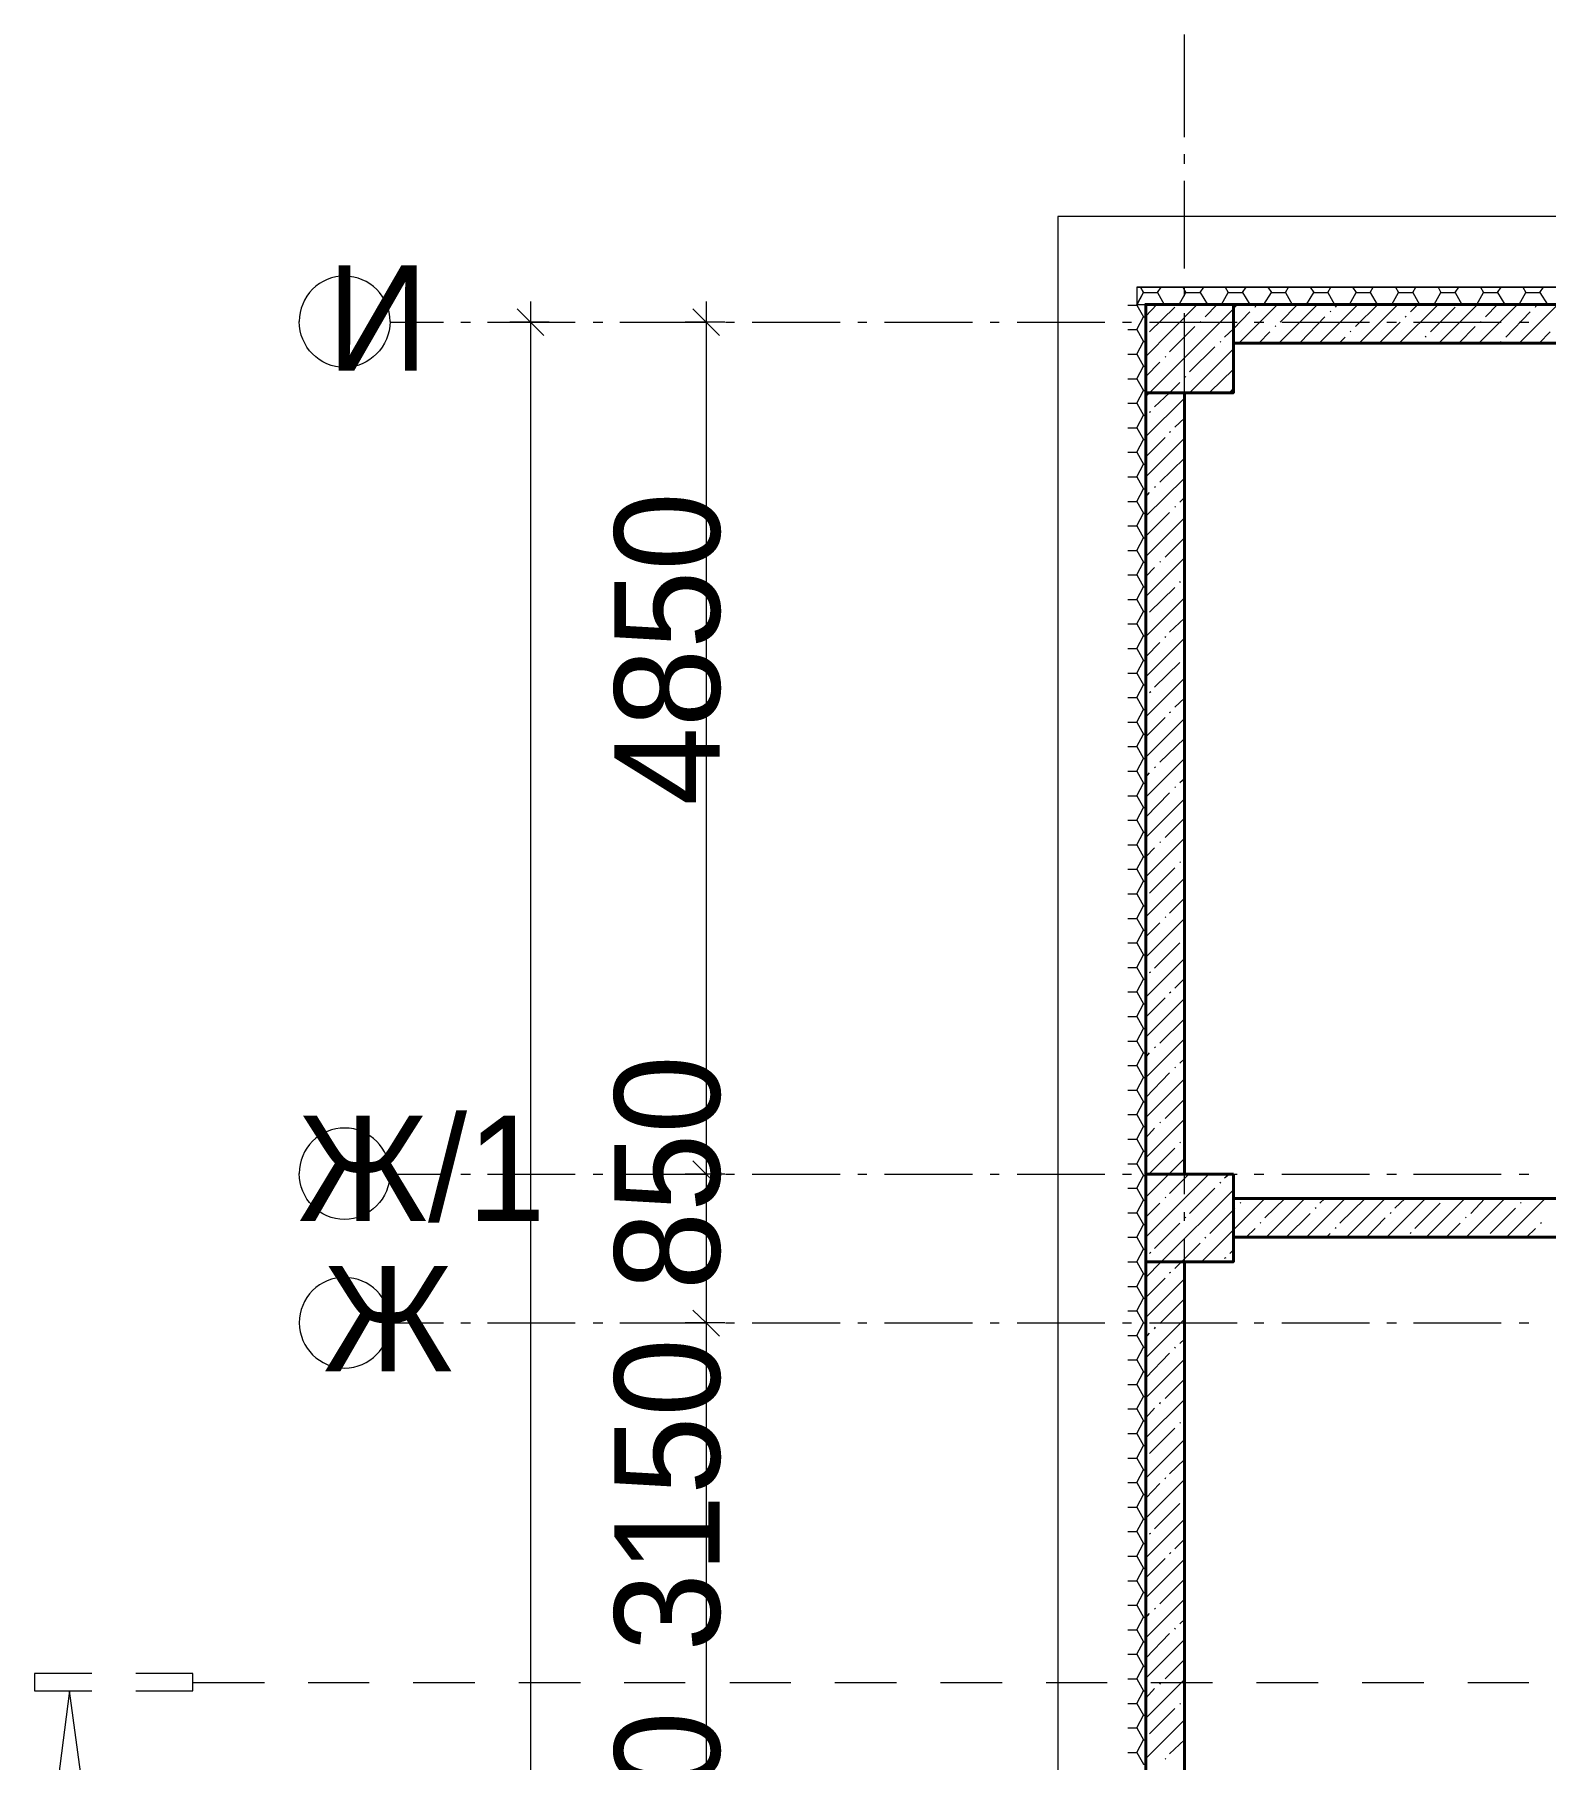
# Model space of a CAD drawing. Header units: millimetres. Extents: x -249154 to 415037, y -45458 to 354837.
# Drawn here: x -236567 to -227961, y 20339 to 30170 of the extents above; entities that cross this region are included whole.
import ezdxf

# ---------------------------------------------------------------- set-up
doc = ezdxf.new("R2010")
doc.units = ezdxf.units.MM

msp = doc.modelspace()

# ---------------------------------------------------------------- linework, layer by layer
at = {"lineweight": 9}
for points in [[(-230018.0956526015, 29585.1696713267), (-230018.0956526015, 30169.78505596043)], [(-230018.0956526015, 29432.66131011346), (-230018.0956526015, 29487.73377391613)], [(-230018.0956526015, 28835.33689542121), (-230018.0956526015, 29335.22541270289)], [(-191611.4066891959, 25247.15406373319), (-191611.4066891959, 25649.6066836043), (-195996.0220738296, 25649.6066836043), (-195996.0220738296, 29131.88093108524), (-230738.2740249576, 29131.88093108524), (-230738.2740249576, 909.3614214741538), (-191611.4066891959, 909.3614214741538), (-191611.4066891959, 1307.577697981076)], [(-230289.2216280803, 28627.75607043935), (-230251.0945377685, 28699.77390769881), (-230268.0399112253, 28729.42831124819), (-230251.0945377685, 28699.77390769881), (-230170.6040138147, 28699.77390769881), (-230132.4769235029, 28631.99241380356)], [(-230289.2216280803, 28729.42831124819), (-216355.8882946562, 28729.42831124819), (-230289.2216280803, 28729.42831124819), (-230289.2216280803, 28631.99241380356), (-216355.8882946562, 28631.99241380356), (-196495.9105911113, 28631.99241380356), (-196495.9105911113, 25149.71816632262), (-187938.4969901899, 25149.71816632262), (-187938.4969901899, 25247.15406373319), (-187938.4969901899, 28631.99241380356), (-145100.5928651444, 28631.99241380356), (-145100.5928651444, 25209.02697345543)], [(-230170.6040138147, 28699.77390769881), (-230149.4222969597, 28729.42831124819)], [(-230026.5683392958, 28729.42831124819), (-230009.6229658731, 28699.77390769881), (-229929.1324418852, 28699.77390769881), (-229886.7690082092, 28631.99241380356)], [(-230018.0956526015, 28678.59219084377), (-230018.0956526015, 28733.66465464645)], [(-229929.1324418852, 28699.77390769881), (-229907.9507250642, 28729.42831124819)], [(-229785.0967674344, 28729.42831124819), (-229768.1513939436, 28699.77390769881), (-229687.6608699558, 28699.77390769881), (-229645.2974362797, 28631.99241380356)], [(-229687.6608699558, 28699.77390769881), (-229666.4791531348, 28729.42831124819)], [(-229543.625195505, 28729.42831124819), (-229522.443478684, 28699.77390769881), (-229441.9529546961, 28699.77390769881), (-229403.8258644184, 28631.99241380356)], [(-229441.9529546961, 28699.77390769881), (-229425.0075812394, 28729.42831124819)], [(-229302.1536235755, 28729.42831124819), (-229280.9719067545, 28699.77390769881), (-229200.4813828007, 28699.77390769881), (-229162.3542924889, 28631.99241380356)], [(-229200.4813828007, 28699.77390769881), (-229183.5360093439, 28729.42831124819)], [(-229060.6820517141, 28729.42831124819), (-229039.5003348591, 28699.77390769881), (-228959.0098108712, 28699.77390769881), (-228920.8827205594, 28631.99241380356)], [(-228959.0098108712, 28699.77390769881), (-228942.0644374145, 28729.42831124819)], [(-228814.9741364204, 28729.42831124819), (-228798.0287629637, 28699.77390769881), (-228717.5382389758, 28699.77390769881), (-228679.411148698, 28631.99241380356)], [(-228717.5382389758, 28699.77390769881), (-228700.592865519, 28729.42831124819)], [(-228573.502564525, 28729.42831124819), (-228556.5571910342, 28699.77390769881), (-228476.0666670804, 28699.77390769881), (-228437.9395767686, 28631.99241380356)], [(-228476.0666670804, 28699.77390769881), (-228454.8849502594, 28729.42831124819)], [(-228332.0309925956, 28729.42831124819), (-228315.0856191388, 28699.77390769881), (-228234.5950951509, 28699.77390769881), (-228192.231661509, 28631.99241380356)], [(-228234.5950951509, 28699.77390769881), (-228213.4133783299, 28729.42831124819)], [(-228090.5594207001, 28729.42831124819), (-228073.6140472433, 28699.77390769881), (-227993.1235232555, 28699.77390769881), (-227950.7600895795, 28631.99241380356)], [(-227993.1235232555, 28699.77390769881), (-227971.9418064005, 28729.42831124819)], [(-233741.8414720119, 28648.9377872944), (-233741.8414720119, 1392.304565333121)], [(-232742.0644374145, 28648.9377872944), (-232742.0644374145, 23675.47067466276), (-232742.0644374145, 22828.20200131263), (-232742.0644374145, 19672.1261930451), (-232742.0644374145, 18524.0771406327), (-232742.0644374145, 16520.28672814177), (-232742.0644374145, 14918.9489354879), (-232742.0644374145, 13520.95562445169), (-232742.0644374145, 12618.6144872989), (-232742.0644374145, 12017.05372924244), (-232742.0644374145, 9318.503004580576), (-232742.0644374145, 5111.814041345264), (-232742.0644374145, 1392.304565333121)], [(-230340.0577484507, 28627.75607043935), (-230289.2216280803, 28627.75607043935), (-230251.0945377685, 28559.97457657817), (-230238.3855076759, 28559.97457657817)], [(-230289.2216280803, 28631.99241380356), (-230251.0945377685, 28699.77390769881), (-230238.3855076759, 28699.77390769881)], [(-230238.3855076759, 28106.68583633669), (-230217.2037908209, 28127.86755319174), (-229738.4969903942, 28606.57435361837), (-229717.3152735732, 28631.99241380356)], [(-230238.3855076759, 28564.21091994236), (-230174.8403571789, 28631.99241380356)], [(-230238.3855076759, 28335.44837813952), (-229946.0778153761, 28631.99241380356)], [(-230217.2037908209, 28475.24770922613), (-230073.168116336, 28615.04704034678)], [(-230047.7500561508, 28631.99241380356), (-230009.6229658731, 28699.77390769881)], [(-229899.4780383359, 28559.97457657817), (-229831.6965444747, 28631.99241380356)], [(-229806.2784842554, 28631.99241380356), (-229768.1513939436, 28699.77390769881)], [(-229708.8425868108, 28411.70255872911), (-229488.5527317704, 28631.99241380356)], [(-229645.2974362797, 28627.75607043935), (-229564.80691236, 28627.75607043935)], [(-229615.6430327304, 28615.04704034678), (-229611.4066893662, 28623.51972710922)], [(-229564.80691236, 28631.99241380356), (-229522.443478684, 28699.77390769881)], [(-229480.080045008, 28411.70255872911), (-229259.7901899335, 28631.99241380356)], [(-229471.6073582796, 28530.32017302878), (-229374.171460869, 28631.99241380356)], [(-229403.8258644184, 28627.75607043935), (-229323.3353404305, 28627.75607043935)], [(-229323.3353404305, 28631.99241380356), (-229280.9719067545, 28699.77390769881)], [(-229251.3175032051, 28411.70255872911), (-229031.0276481307, 28631.99241380356)], [(-229162.3542924889, 28627.75607043935), (-229081.8637685351, 28627.75607043935)], [(-229158.1179491247, 28615.04704034678), (-229145.4089190321, 28631.99241380356)], [(-229077.6274251369, 28631.99241380356), (-229039.5003348591, 28699.77390769881)], [(-229043.7366782233, 28504.90211280955), (-228916.6463772293, 28631.99241380356)], [(-229022.5549614023, 28411.70255872911), (-228802.2651063279, 28631.99241380356)], [(-228920.8827205594, 28627.75607043935), (-228840.3921966397, 28627.75607043935)], [(-228836.1558532755, 28631.99241380356), (-228798.0287629637, 28699.77390769881)], [(-228793.7924195995, 28411.70255872911), (-228573.502564525, 28631.99241380356)], [(-228730.2472690684, 28589.62898012754), (-228687.8838354264, 28631.99241380356)], [(-228675.1748053339, 28627.75607043935), (-228594.684281346, 28627.75607043935)], [(-228615.865998167, 28475.24770922613), (-228476.0666670804, 28615.04704034678)], [(-228594.684281346, 28631.99241380356), (-228556.5571910342, 28699.77390769881)], [(-228569.2662211608, 28411.70255872911), (-228348.9763660523, 28631.99241380356)], [(-228433.7032334044, 28627.75607043935), (-228353.2127094165, 28627.75607043935)], [(-228353.2127094165, 28631.99241380356), (-228315.0856191388, 28699.77390769881)], [(-228340.503679358, 28411.70255872911), (-228120.2138242495, 28631.99241380356)], [(-228302.3765890462, 28559.97457657817), (-228234.5950951509, 28631.99241380356)], [(-228192.231661509, 28627.75607043935), (-228111.7411375552, 28627.75607043935)], [(-228111.7411375552, 28631.99241380356), (-228073.6140472433, 28699.77390769881)], [(-228111.7411375552, 28411.70255872911), (-227891.4512824467, 28631.99241380356)], [(-228018.5415834407, 28615.04704034678), (-228014.3052400765, 28623.51972710922)], [(-234542.5103683218, 28530.32017302878), (-234237.4936459294, 28530.32017302878)], [(-234140.0577484847, 28530.32017302878), (-234084.9852847161, 28530.32017302878)], [(-233987.5493873055, 28530.32017302878), (-233487.6608700239, 28530.32017302878)], [(-233635.9328878389, 28530.32017302878), (-233741.8414720119, 28530.32017302878), (-233860.4590862775, 28530.32017302878)], [(-233385.988629181, 28530.32017302878), (-233330.9161654464, 28530.32017302878)], [(-233233.4802679677, 28530.32017302878), (-232733.5917506861, 28530.32017302878)], [(-232636.1558532755, 28530.32017302878), (-232742.0644374145, 28530.32017302878), (-232860.6820517141, 28530.32017302878)], [(-232631.9195099113, 28530.32017302878), (-232581.0833894728, 28530.32017302878)], [(-232479.411148698, 28530.32017302878), (-231979.5226314164, 28530.32017302878)], [(-231877.8503906075, 28530.32017302878), (-231827.0142702031, 28530.32017302878)], [(-231725.3420294284, 28530.32017302878), (-231225.4535121126, 28530.32017302878)], [(-231123.7812713379, 28530.32017302878), (-231072.9451509334, 28530.32017302878)], [(-230971.2729101246, 28530.32017302878), (-230471.3843928429, 28530.32017302878)], [(-230369.7121520001, 28530.32017302878), (-230318.8760316297, 28530.32017302878)], [(-230289.2216280803, 28487.95673935277), (-230251.0945377685, 28559.97457657817)], [(-230217.2037908209, 28530.32017302878), (-229717.3152735732, 28530.32017302878)], [(-230018.0956526015, 28081.26777615152), (-230018.0956526015, 28581.1562934332)], [(-229929.1324418852, 28530.32017302878), (-229924.896098521, 28534.55651639299)], [(-229789.3331107986, 28445.59330567675), (-229738.4969903942, 28492.19308271697), (-229645.2974362797, 28589.62898012754)], [(-229619.8793760946, 28530.32017302878), (-229564.80691236, 28530.32017302878)], [(-229501.2617618289, 28504.90211280955), (-229497.0254184647, 28509.1384562078)], [(-229463.1346715171, 28530.32017302878), (-228963.2461542354, 28530.32017302878)], [(-229357.2260873782, 28415.93890209332), (-229217.4267562916, 28559.97457657817)], [(-229187.7723526741, 28589.62898012754), (-229183.5360093439, 28593.86532349173)], [(-228908.1736905009, 28411.70255872911), (-228789.5560762353, 28530.32017302878)], [(-228865.8102568249, 28530.32017302878), (-228810.7377930563, 28530.32017302878)], [(-228759.9016726518, 28559.97457657817), (-228755.6653292876, 28564.21091994236)], [(-228713.3018956116, 28530.32017302878), (-228213.4133783299, 28530.32017302878)], [(-228332.0309925956, 28530.32017302878), (-228327.7946492314, 28534.55651639299)], [(-228187.9953181448, 28445.59330567675), (-228048.1959870241, 28589.62898012754)], [(-228111.7411375552, 28530.32017302878), (-228056.6686737525, 28530.32017302878)], [(-230340.0577484507, 28487.95673935277), (-230289.2216280803, 28487.95673935277), (-230251.0945377685, 28420.17524549157), (-230238.3855076759, 28420.17524549157)], [(-230289.2216280803, 28348.15740823212), (-230251.0945377685, 28420.17524549157)], [(-230238.3855076759, 28449.82964904094), (-230238.3855076759, 28449.82964904094)], [(-230102.8225199195, 28360.86643832471), (-229958.7868454346, 28504.90211280955)], [(-229814.7511709838, 28415.93890209332), (-229810.5148276196, 28420.17524549157)], [(-229594.4613159094, 28411.70255872911), (-229530.9161653783, 28475.24770922613)], [(-229136.9362323037, 28411.70255872911), (-229103.0454853901, 28445.59330567675)], [(-229073.3910817727, 28475.24770922613), (-229069.1547384425, 28479.48405259031)], [(-228683.6474920622, 28411.70255872911), (-228675.1748053339, 28415.93890209332)], [(-228645.5204017504, 28445.59330567675), (-228641.2840583862, 28449.82964904094)], [(-228454.8849502594, 28411.70255872911), (-228361.685396179, 28504.90211280955)], [(-228217.6497216941, 28415.93890209332), (-228213.4133783299, 28420.17524549157)], [(-227997.3598666537, 28411.70255872911), (-227933.8147161227, 28475.24770922613)], [(-230340.0577484507, 28348.15740823212), (-230289.2216280803, 28348.15740823212), (-230251.0945377685, 28280.37591440498), (-230238.3855076759, 28280.37591440498)], [(-230128.2405801387, 28331.21203477534), (-230124.0042367745, 28335.44837813952)], [(-229988.441249018, 28246.48516742329), (-229844.4055745332, 28390.52084190813)], [(-229988.441249018, 28127.86755319174), (-229738.4969903942, 28377.81181181555)], [(-230289.2216280803, 28208.35807711146), (-230251.0945377685, 28280.37591440498)], [(-230238.3855076759, 28221.06710723811), (-230157.894983688, 28301.5576311919)], [(-230013.8593092373, 28216.83076387392), (-230009.6229658731, 28221.06710723811)], [(-229874.0599781166, 28132.10389652188), (-229738.4969903942, 28263.43054091414)], [(-230340.0577484507, 28208.35807711146), (-230289.2216280803, 28208.35807711146), (-230251.0945377685, 28140.57658325027), (-230238.3855076759, 28140.57658325027)], [(-230289.2216280803, 28068.55874602488), (-230251.0945377685, 28140.57658325027)], [(-230187.5493872374, 28047.3770292039), (-230102.8225199195, 28127.86755319174), (-230043.5137127866, 28187.17636029048)], [(-229759.6787071812, 28127.86755319174), (-229738.4969903942, 28153.28561337691)], [(-230340.0577484507, 28068.55874602488), (-230289.2216280803, 28068.55874602488), (-230251.0945377685, 28000.77725216368), (-230238.3855076759, 28000.77725216368)], [(-230238.3855076759, 27877.92329453387), (-230018.0956526015, 28098.21314957425)], [(-230217.2037908209, 28017.72262562046), (-230208.7311040925, 28021.95896898466)], [(-230340.0577484507, 27928.75941493828), (-230289.2216280803, 27928.75941493828), (-230251.0945377685, 27860.97792107708), (-230238.3855076759, 27860.97792107708)], [(-230289.2216280803, 27928.75941493828), (-230251.0945377685, 28000.77725216368)], [(-230073.168116336, 27932.99575830248), (-230018.0956526015, 27983.83187867283)], [(-230018.0956526015, 27928.75941493828), (-230018.0956526015, 27979.59553530863)], [(-230289.2216280803, 27788.96008381763), (-230251.0945377685, 27860.97792107708)], [(-230238.3855076759, 27763.54202363246), (-230128.2405801387, 27873.68695113561)], [(-230238.3855076759, 27649.16075273104), (-230018.0956526015, 27869.45060777142)], [(-230102.8225199195, 27903.34135471904), (-230094.3498331911, 27907.57769808325)], [(-230018.0956526015, 27327.19865684777), (-230018.0956526015, 27827.0871740954)], [(-230340.0577484507, 27788.96008381763), (-230289.2216280803, 27788.96008381763), (-230251.0945377685, 27721.17858995643), (-230238.3855076759, 27721.17858995643)], [(-230157.894983688, 27619.5063491476), (-230018.0956526015, 27755.06933687)], [(-230340.0577484507, 27649.16075273104), (-230289.2216280803, 27649.16075273104), (-230251.0945377685, 27581.37925886984), (-230238.3855076759, 27581.37925886984)], [(-230289.2216280803, 27649.16075273104), (-230251.0945377685, 27721.17858995643)], [(-230238.3855076759, 27424.6345542924), (-230018.0956526015, 27640.68806596858)], [(-230289.2216280803, 27509.36142161039), (-230251.0945377685, 27581.37925886984)], [(-230238.3855076759, 27534.77948179556), (-230217.2037908209, 27560.19754201479)], [(-230187.5493872374, 27589.85194559823), (-230183.3130438732, 27594.08828896243)], [(-230043.5137127866, 27505.12507824619), (-230018.0956526015, 27530.54313843137)], [(-230340.0577484507, 27509.36142161039), (-230289.2216280803, 27509.36142161039), (-230251.0945377685, 27441.57992774919), (-230238.3855076759, 27441.57992774919)], [(-230289.2216280803, 27369.56209048974), (-230251.0945377685, 27441.57992774919)], [(-230238.3855076759, 27310.25328339099), (-230102.8225199195, 27445.81627111338)], [(-230073.168116336, 27475.47067469681), (-230068.9317729718, 27479.70701806102)], [(-230340.0577484507, 27369.56209048974), (-230289.2216280803, 27369.56209048974), (-230251.0945377685, 27301.78059662854), (-230238.3855076759, 27301.78059662854)], [(-230238.3855076759, 27195.87201245551), (-230018.0956526015, 27416.16186752995)], [(-230289.2216280803, 27229.76275940314), (-230251.0945377685, 27301.78059662854)], [(-230128.2405801387, 27191.63566909132), (-230018.0956526015, 27301.78059662854)], [(-230340.0577484507, 27229.76275940314), (-230289.2216280803, 27229.76275940314), (-230251.0945377685, 27161.98126554194), (-230238.3855076759, 27161.98126554194)], [(-230289.2216280803, 27089.96342831655), (-230251.0945377685, 27161.98126554194)], [(-230238.3855076759, 26967.10947065268), (-230018.0956526015, 27187.39932572712)], [(-230238.3855076759, 27081.49074155409), (-230187.5493872374, 27132.32686199257)], [(-230157.894983688, 27161.98126554194), (-230153.6586403239, 27166.21760890614)], [(-230018.0956526015, 27174.6902956686), (-230018.0956526015, 27225.52641603895)], [(-230340.0577484507, 27089.96342831655), (-230289.2216280803, 27089.96342831655), (-230251.0945377685, 27022.18193445535), (-230238.3855076759, 27022.18193445535)], [(-230043.5137127866, 27047.59999464054), (-230039.2773694225, 27051.83633800472)], [(-230018.0956526015, 26573.12953754402), (-230018.0956526015, 27073.0180548257)], [(-230340.0577484507, 26950.1640971959), (-230289.2216280803, 26950.1640971959), (-230251.0945377685, 26882.3826033347), (-230238.3855076759, 26882.3826033347)], [(-230289.2216280803, 26950.1640971959), (-230251.0945377685, 27022.18193445535)], [(-230238.3855076759, 26738.34692884985), (-230018.0956526015, 26958.63678392429)], [(-230217.2037908209, 26878.14625993645), (-230073.168116336, 27017.94559109115)], [(-230289.2216280803, 26810.36476607525), (-230251.0945377685, 26882.3826033347)], [(-230238.3855076759, 26852.72819975126), (-230238.3855076759, 26852.72819975126)], [(-230102.8225199195, 26763.76498903503), (-230018.0956526015, 26844.25551302287)], [(-230340.0577484507, 26810.36476607525), (-230289.2216280803, 26810.36476607525), (-230251.0945377685, 26742.58327221405), (-230238.3855076759, 26742.58327221405)], [(-230289.2216280803, 26670.56543498866), (-230251.0945377685, 26742.58327221405)], [(-230340.0577484507, 26670.56543498866), (-230289.2216280803, 26670.56543498866), (-230251.0945377685, 26602.78394112746), (-230238.3855076759, 26602.78394112746)], [(-230238.3855076759, 26509.58438704703), (-230018.0956526015, 26729.87424212146)], [(-230238.3855076759, 26623.96565794844), (-230157.894983688, 26704.45618193629)], [(-230128.2405801387, 26734.11058548566), (-230124.0042367745, 26738.34692884985)], [(-230289.2216280803, 26530.76610386801), (-230251.0945377685, 26602.78394112746)], [(-230187.5493872374, 26450.27557994827), (-230043.5137127866, 26590.07491103487)], [(-230340.0577484507, 26530.76610386801), (-230289.2216280803, 26530.76610386801), (-230251.0945377685, 26462.98461000681), (-230238.3855076759, 26462.98461000681)], [(-230289.2216280803, 26390.96677278141), (-230251.0945377685, 26462.98461000681)], [(-230238.3855076759, 26280.82184524419), (-230018.0956526015, 26501.11170031862)], [(-230018.0956526015, 26420.62117633078), (-230018.0956526015, 26471.4572967352)], [(-230340.0577484507, 26390.96677278141), (-230289.2216280803, 26390.96677278141), (-230251.0945377685, 26323.18527892021), (-230238.3855076759, 26323.18527892021)], [(-230217.2037908209, 26420.62117633078), (-230208.7311040925, 26424.85751969498)], [(-230073.168116336, 26335.8943090128), (-230018.0956526015, 26386.73042941722)], [(-230340.0577484507, 26251.16744169482), (-230289.2216280803, 26251.16744169482), (-230251.0945377685, 26183.38594783362), (-230238.3855076759, 26183.38594783362)], [(-230289.2216280803, 26251.16744169482), (-230251.0945377685, 26323.18527892021)], [(-230238.3855076759, 26166.44057434278), (-230128.2405801387, 26276.58550187999)], [(-230238.3855076759, 26052.05930344136), (-230018.0956526015, 26272.3491585158)], [(-230102.8225199195, 26306.23990542936), (-230094.3498331911, 26310.47624879357)], [(-230018.0956526015, 25819.06041827434), (-230018.0956526015, 26318.94893555602)], [(-230289.2216280803, 26111.3681105401), (-230251.0945377685, 26183.38594783362)], [(-230157.894983688, 26022.40489989199), (-230018.0956526015, 26157.96788761439)], [(-230340.0577484507, 26111.3681105401), (-230289.2216280803, 26111.3681105401), (-230251.0945377685, 26043.58661667891), (-230238.3855076759, 26043.58661667891)], [(-230340.0577484507, 25971.56877945352), (-230289.2216280803, 25971.56877945352), (-230251.0945377685, 25903.78728559232), (-230238.3855076759, 25903.78728559232)], [(-230289.2216280803, 25971.56877945352), (-230251.0945377685, 26043.58661667891)], [(-230238.3855076759, 25823.29676163853), (-230018.0956526015, 26043.58661667891)], [(-230238.3855076759, 25937.67803253994), (-230217.2037908209, 25963.09609272513)], [(-230187.5493872374, 25992.75049630855), (-230183.3130438732, 25996.98683963869)], [(-230289.2216280803, 25831.76944836692), (-230251.0945377685, 25903.78728559232)], [(-230073.168116336, 25878.36922540714), (-230068.9317729718, 25882.60556873727)], [(-230043.5137127866, 25908.02362899057), (-230018.0956526015, 25929.20534577749)], [(-230340.0577484507, 25831.76944836692), (-230289.2216280803, 25831.76944836692), (-230251.0945377685, 25763.98795450572), (-230238.3855076759, 25763.98795450572)], [(-230289.2216280803, 25691.97011724627), (-230251.0945377685, 25763.98795450572)], [(-230238.3855076759, 25708.91549073711), (-230102.8225199195, 25848.71482182371)], [(-230238.3855076759, 25594.5342198357), (-230018.0956526015, 25814.82407487607)], [(-230340.0577484507, 25691.97011724627), (-230289.2216280803, 25691.97011724627), (-230251.0945377685, 25624.18862338507), (-230238.3855076759, 25624.18862338507)], [(-230128.2405801387, 25594.5342198357), (-230018.0956526015, 25704.67914733886)], [(-230018.0956526015, 25666.5520570611), (-230018.0956526015, 25721.6245208297)], [(-230289.2216280803, 25552.17078615968), (-230251.0945377685, 25624.18862338507)], [(-230238.3855076759, 25370.00802139707), (-230018.0956526015, 25590.29787643744)], [(-230157.894983688, 25564.87981625227), (-230153.6586403239, 25569.11615965053)], [(-230018.0956526015, 25064.99129897059), (-230018.0956526015, 25564.87981625227)], [(-230340.0577484507, 25552.17078615968), (-230289.2216280803, 25552.17078615968), (-230251.0945377685, 25484.38929229848), (-230238.3855076759, 25484.38929229848)], [(-230289.2216280803, 25412.37145507308), (-230251.0945377685, 25484.38929229848)], [(-230238.3855076759, 25484.38929229848), (-230187.5493872374, 25535.2254127029)], [(-230340.0577484507, 25412.37145507308), (-230289.2216280803, 25412.37145507308), (-230251.0945377685, 25344.58996121188), (-230238.3855076759, 25344.58996121188)], [(-230217.2037908209, 25276.80846731663), (-230073.168116336, 25420.84414180148)], [(-230043.5137127866, 25450.49854535086), (-230039.2773694225, 25454.73488871504)], [(-230340.0577484507, 25272.57212391838), (-230289.2216280803, 25272.57212391838), (-230251.0945377685, 25204.79063005718), (-230238.3855076759, 25204.79063005718)], [(-230289.2216280803, 25272.57212391838), (-230251.0945377685, 25344.58996121188)], [(-230238.3855076759, 25141.24547959423), (-230018.0956526015, 25361.53533463461)], [(-230289.2216280803, 25132.77279283179), (-230251.0945377685, 25204.79063005718)], [(-230238.3855076759, 25255.62675049565), (-230238.3855076759, 25255.62675049565)], [(-230102.8225199195, 25162.42719638116), (-230018.0956526015, 25247.15406373319)], [(-230340.0577484507, 25132.77279283179), (-230289.2216280803, 25132.77279283179), (-230251.0945377685, 25064.99129897059), (-230238.3855076759, 25064.99129897059)], [(-230238.3855076759, 24912.48293775735), (-230018.0956526015, 25132.77279283179)], [(-230238.3855076759, 25026.86420869282), (-230157.894983688, 25107.35473264661)], [(-230128.2405801387, 25137.00913619598), (-230124.0042367745, 25141.24547959423)], [(-230340.0577484507, 24992.97346174519), (-230289.2216280803, 24992.97346174519), (-230251.0945377685, 24925.19196788399), (-230238.3855076759, 24925.19196788399)], [(-230289.2216280803, 24992.97346174519), (-230251.0945377685, 25064.99129897059)], [(-230187.5493872374, 24848.9377872944), (-230043.5137127866, 24992.97346174519)], [(-230289.2216280803, 24853.17413062454), (-230251.0945377685, 24925.19196788399)], [(-230238.3855076759, 24683.72039595451), (-230018.0956526015, 24904.01025102896)], [(-230018.0956526015, 24912.48293775735), (-230018.0956526015, 24967.55540152595)], [(-230340.0577484507, 24853.17413062454), (-230289.2216280803, 24853.17413062454), (-230251.0945377685, 24785.39263676334), (-230238.3855076759, 24785.39263676334)], [(-230289.2216280803, 24713.37479953795), (-230251.0945377685, 24785.39263676334)], [(-230217.2037908209, 24823.5197270411), (-230208.7311040925, 24827.75607043937)], [(-230073.168116336, 24734.55651639299), (-230018.0956526015, 24789.62898012754)], [(-230018.0956526015, 24310.92217970089), (-230018.0956526015, 24815.04704031271)], [(-230340.0577484507, 24713.37479953795), (-230289.2216280803, 24713.37479953795), (-230251.0945377685, 24645.59330567675), (-230238.3855076759, 24645.59330567675)], [(-230238.3855076759, 24569.3391250531), (-230128.2405801387, 24679.48405259031)], [(-230238.3855076759, 24454.95785415168), (-230018.0956526015, 24675.24770922613)], [(-230102.8225199195, 24709.1384561397), (-230094.3498331911, 24713.37479953795)], [(-230289.2216280803, 24573.5754684173), (-230251.0945377685, 24645.59330567675)], [(-230340.0577484507, 24573.5754684173), (-230289.2216280803, 24573.5754684173), (-230251.0945377685, 24505.7939745561), (-230238.3855076759, 24505.7939745561)], [(-230289.2216280803, 24433.77613729665), (-230251.0945377685, 24505.7939745561)], [(-230157.894983688, 24421.06710723811), (-230018.0956526015, 24560.86643832471)], [(-230340.0577484507, 24433.77613729665), (-230289.2216280803, 24433.77613729665), (-230251.0945377685, 24365.99464343545), (-230238.3855076759, 24365.99464343545)], [(-230238.3855076759, 24226.19531234885), (-230018.0956526015, 24446.48516742329)], [(-230187.5493872374, 24395.64904701887), (-230183.3130438732, 24399.88539038307)], [(-230340.0577484507, 24293.97680621005), (-230289.2216280803, 24293.97680621005), (-230251.0945377685, 24226.19531234885), (-230238.3855076759, 24226.19531234885)], [(-230289.2216280803, 24293.97680621005), (-230251.0945377685, 24365.99464343545)], [(-230238.3855076759, 24340.57658325027), (-230217.2037908209, 24365.99464343545)], [(-230073.168116336, 24281.2677760834), (-230068.9317729718, 24285.50411948166)], [(-230043.5137127866, 24306.68583633671), (-230018.0956526015, 24332.10389652188)], [(-230289.2216280803, 24154.17747512346), (-230251.0945377685, 24226.19531234885)], [(-230238.3855076759, 24111.81404144743), (-230102.8225199195, 24251.61337253403)], [(-230238.3855076759, 23997.43277054602), (-230018.0956526015, 24217.72262562046)], [(-230018.0956526015, 24158.41381848765), (-230018.0956526015, 24213.48628222221)], [(-230340.0577484507, 24154.17747512346), (-230289.2216280803, 24154.17747512346), (-230251.0945377685, 24086.39598126226), (-230238.3855076759, 24086.39598126226)], [(-230289.2216280803, 24014.37814400281), (-230251.0945377685, 24086.39598126226)], [(-230128.2405801387, 23993.19642718183), (-230018.0956526015, 24103.34135471904)], [(-230340.0577484507, 24014.37814400281), (-230289.2216280803, 24014.37814400281), (-230251.0945377685, 23946.59665014161), (-230238.3855076759, 23946.59665014161)], [(-230238.3855076759, 23768.6702287432), (-230018.0956526015, 23988.96008381763)], [(-230018.0956526015, 23561.08940376135), (-230018.0956526015, 24060.97792104303)], [(-230289.2216280803, 23874.57881288216), (-230251.0945377685, 23946.59665014161)], [(-230238.3855076759, 23883.05149964461), (-230187.5493872374, 23938.12396337916)], [(-230157.894983688, 23967.77836699664), (-230153.6586403239, 23972.01471036085)], [(-230340.0577484507, 23874.57881288216), (-230289.2216280803, 23874.57881288216), (-230251.0945377685, 23806.79731905501), (-230238.3855076759, 23806.79731905501)], [(-230289.2216280803, 23734.77948179556), (-230251.0945377685, 23806.79731905501)], [(-230217.2037908209, 23679.70701802695), (-230073.168116336, 23823.74269247774)], [(-230043.5137127866, 23853.39709609523), (-230039.2773694225, 23857.63343945943)], [(-230340.0577484507, 23734.77948179556), (-230289.2216280803, 23734.77948179556), (-230251.0945377685, 23666.99798793436), (-230238.3855076759, 23666.99798793436)], [(-230238.3855076759, 23544.14403030455), (-230107.0588632837, 23675.47067466276), (-230018.0956526015, 23764.433885379)], [(-234542.5103683218, 23675.47067466276), (-234237.4936459294, 23675.47067466276)], [(-234140.0577484847, 23675.47067466276), (-234084.9852847161, 23675.47067466276)], [(-233987.5493873055, 23675.47067466276), (-233487.6608700239, 23675.47067466276)], [(-233385.988629181, 23675.47067466276), (-233330.9161654464, 23675.47067466276)], [(-233233.4802679677, 23675.47067466276), (-232733.5917506861, 23675.47067466276)], [(-232636.1558532755, 23675.47067466276), (-232742.0644374145, 23675.47067466276), (-232860.6820517141, 23675.47067466276)], [(-232631.9195099113, 23675.47067466276), (-232581.0833894728, 23675.47067466276)], [(-232479.411148698, 23675.47067466276), (-231979.5226314164, 23675.47067466276)], [(-231877.8503906075, 23675.47067466276), (-231827.0142702031, 23675.47067466276)], [(-231725.3420294284, 23675.47067466276), (-231225.4535121126, 23675.47067466276)], [(-231123.7812713379, 23675.47067466276), (-231072.9451509334, 23675.47067466276)], [(-230971.2729101246, 23675.47067466276), (-230471.3843928429, 23675.47067466276)], [(-230369.7121520001, 23675.47067466276), (-230318.8760316297, 23675.47067466276)], [(-230340.0577484507, 23594.98015067491), (-230289.2216280803, 23594.98015067491), (-230251.0945377685, 23527.19865681372), (-230238.3855076759, 23527.19865681372)], [(-230289.2216280803, 23594.98015067491), (-230251.0945377685, 23666.99798793436)], [(-230238.3855076759, 23315.38148850173), (-229878.2963214808, 23675.47067466276)], [(-230238.3855076759, 23654.28895784178), (-230238.3855076759, 23658.52530120597)], [(-230217.2037908209, 23675.47067466276), (-229717.3152735732, 23675.47067466276)], [(-230102.8225199195, 23565.32574712553), (-229992.6775923822, 23675.47067466276)], [(-229988.441249018, 23450.94447622412), (-229844.4055745332, 23594.98015067491)], [(-229814.7511709838, 23624.63455425834), (-229810.5148276196, 23628.8708976566)], [(-229789.3331107986, 23654.28895784178), (-229763.9150505794, 23675.47067466276)], [(-229619.8793760946, 23675.47067466276), (-229564.80691236, 23675.47067466276)], [(-229463.1346715171, 23675.47067466276), (-228963.2461542354, 23675.47067466276)], [(-228865.8102568249, 23675.47067466276), (-228810.7377930563, 23675.47067466276)], [(-228713.3018956116, 23675.47067466276), (-228213.4133783299, 23675.47067466276)], [(-228111.7411375552, 23675.47067466276), (-228056.6686737525, 23675.47067466276)], [(-230289.2216280803, 23455.18081958832), (-230251.0945377685, 23527.19865681372)], [(-230238.3855076759, 23086.6189466989), (-230149.4222969597, 23175.58215738108), (-229738.4969903942, 23586.50746398058)], [(-230238.3855076759, 23429.76275940314), (-230157.894983688, 23510.25328335693)], [(-230128.2405801387, 23539.90768694037), (-230124.0042367745, 23544.14403030455)], [(-229920.6597551568, 23175.58215738108), (-229738.4969903942, 23357.74492217775), (-229560.5705689958, 23535.67134357616)], [(-229700.3699000824, 23510.25328335693), (-229696.1335567182, 23514.48962675518)], [(-229560.5705689958, 23425.52641603895), (-229446.1892980944, 23535.67134357616)], [(-229552.0978822334, 23315.38148850173), (-229331.808027193, 23535.67134357616)], [(-229323.3353404305, 23315.38148850173), (-229103.0454853901, 23535.67134357616)], [(-229247.0811598409, 23510.25328335693), (-229217.4267562916, 23535.67134357616)], [(-229132.6998889395, 23395.87201245551), (-228988.6642144547, 23535.67134357616)], [(-229094.5727986277, 23315.38148850173), (-228874.2829435533, 23535.67134357616)], [(-228865.8102568249, 23315.38148850173), (-228645.5204017504, 23535.67134357616)], [(-228819.2104797846, 23480.5988797735), (-228759.9016726518, 23535.67134357616)], [(-228704.8292088832, 23366.21760887209), (-228560.7935343984, 23510.25328335693)], [(-228641.2840583862, 23315.38148850173), (-228420.9942033118, 23535.67134357616)], [(-228412.5215165834, 23315.38148850173), (-228192.231661509, 23535.67134357616)], [(-228387.1034563642, 23450.94447622412), (-228306.6129324104, 23535.67134357616)], [(-228183.7589747806, 23315.38148850173), (-227963.4691197061, 23535.67134357616)], [(-228103.2684507927, 23510.25328335693), (-228099.0321074285, 23514.48962675518)], [(-230340.0577484507, 23455.18081958832), (-230289.2216280803, 23455.18081958832), (-230251.0945377685, 23387.39932572712), (-230238.3855076759, 23387.39932572712)], [(-230018.0956526015, 23408.5810425481), (-230018.0956526015, 23459.41716295252)], [(-230013.8593092373, 23425.52641603895), (-230009.6229658731, 23429.76275940314)], [(-229874.0599781166, 23336.5632053227), (-229738.4969903942, 23472.12619307917), (-229730.0243036318, 23480.5988797735)], [(-229585.988629181, 23395.87201245551), (-229581.7522858168, 23400.10835585376)], [(-229437.7166113319, 23315.38148850173), (-229302.1536235755, 23450.94447622412)], [(-229272.4992200261, 23480.5988797735), (-229268.2628766619, 23484.83522313769)], [(-228980.1915277263, 23315.38148850173), (-228874.2829435533, 23425.52641603895)], [(-228844.6285399698, 23450.94447622412), (-228840.3921966397, 23459.41716295252)], [(-228416.7578599476, 23425.52641603895), (-228412.5215165834, 23429.76275940314)], [(-228276.9585288269, 23336.5632053227), (-228132.9228543761, 23480.5988797735)], [(-227988.8871798913, 23395.87201245551), (-227984.6508365271, 23400.10835585376)], [(-230340.0577484507, 23315.38148850173), (-230289.2216280803, 23315.38148850173), (-230251.0945377685, 23247.59999464054), (-230238.3855076759, 23247.59999464054)], [(-230289.2216280803, 23315.38148850173), (-230251.0945377685, 23387.39932572712)], [(-230187.5493872374, 23251.83633797067), (-230043.5137127866, 23395.87201245551)], [(-230018.0956526015, 22807.0202844576), (-230018.0956526015, 23306.90880173928)], [(-229899.4780383359, 23311.14514513753), (-229895.2416949717, 23315.38148850173)], [(-229666.4791531348, 23315.38148850173), (-229615.6430327304, 23366.21760887209)], [(-229208.9540695291, 23315.38148850173), (-229187.7723526741, 23336.5632053227)], [(-229158.1179491247, 23366.21760887209), (-229153.8816057605, 23370.45395223628)], [(-228730.2472690684, 23336.5632053227), (-228726.0109257383, 23345.03589205111)], [(-228526.9027874848, 23315.38148850173), (-228446.412263497, 23395.87201245551)], [(-228069.3777038791, 23315.38148850173), (-228018.5415834407, 23366.21760887209)], [(-230289.2216280803, 23175.58215738108), (-230251.0945377685, 23247.59999464054)], [(-230217.2037908209, 23222.1819344213), (-230208.7311040925, 23230.65462114969)], [(-230073.168116336, 23137.45506706926), (-230035.0410260583, 23175.58215738108), (-229929.1324418852, 23281.49074155409)], [(-229789.3331107986, 23196.76387423612), (-229780.8604240362, 23201.00021760032)], [(-229759.6787071812, 23222.1819344213), (-229738.4969903942, 23243.36365127633)], [(-230340.0577484507, 23175.58215738108), (-230289.2216280803, 23175.58215738108), (-230251.0945377685, 23107.80066351988), (-230238.3855076759, 23107.80066351988)], [(-230289.2216280803, 23035.78282626043), (-230251.0945377685, 23107.80066351988)], [(-230102.8225199195, 23112.03700688407), (-230094.3498331911, 23116.27335024827)], [(-230340.0577484507, 23035.78282626043), (-230289.2216280803, 23035.78282626043), (-230251.0945377685, 22968.00133239923), (-230238.3855076759, 22968.00133239923)], [(-230238.3855076759, 22972.23767579749), (-230128.2405801387, 23082.38260330065)], [(-230238.3855076759, 22857.85640489607), (-230018.0956526015, 23078.14625993645)], [(-230289.2216280803, 22895.98349517383), (-230251.0945377685, 22968.00133239923)], [(-230157.894983688, 22823.96565794844), (-230018.0956526015, 22963.76498903503)], [(-234140.0577484847, 22828.20200131263), (-234084.9852847161, 22828.20200131263)], [(-233987.5493873055, 22828.20200131263), (-233487.6608700239, 22828.20200131263)], [(-233385.988629181, 22828.20200131263), (-233330.9161654464, 22828.20200131263)], [(-233233.4802679677, 22828.20200131263), (-232733.5917506861, 22828.20200131263)], [(-232636.1558532755, 22828.20200131263), (-232742.0644374145, 22828.20200131263), (-232860.6820517141, 22828.20200131263)], [(-232631.9195099113, 22828.20200131263), (-232581.0833894728, 22828.20200131263)], [(-232479.411148698, 22828.20200131263), (-231979.5226314164, 22828.20200131263)], [(-231877.8503906075, 22828.20200131263), (-231827.0142702031, 22828.20200131263)], [(-231725.3420294284, 22828.20200131263), (-231225.4535121126, 22828.20200131263)], [(-231123.7812713379, 22828.20200131263), (-231072.9451509334, 22828.20200131263)], [(-230971.2729101246, 22828.20200131263), (-230471.3843928429, 22828.20200131263)], [(-230369.7121520001, 22828.20200131263), (-230318.8760316297, 22828.20200131263)], [(-230340.0577484507, 22895.98349517383), (-230289.2216280803, 22895.98349517383), (-230251.0945377685, 22828.20200131263), (-230238.3855076759, 22828.20200131263)], [(-230289.2216280803, 22756.18416405318), (-230251.0945377685, 22828.20200131263)], [(-230238.3855076759, 22629.09386305918), (-230018.0956526015, 22849.38371813361)], [(-230217.2037908209, 22828.20200131263), (-229717.3152735732, 22828.20200131263)], [(-229619.8793760946, 22828.20200131263), (-229564.80691236, 22828.20200131263)], [(-229463.1346715171, 22828.20200131263), (-228963.2461542354, 22828.20200131263)], [(-228865.8102568249, 22828.20200131263), (-228810.7377930563, 22828.20200131263)], [(-228713.3018956116, 22828.20200131263), (-228213.4133783299, 22828.20200131263)], [(-228111.7411375552, 22828.20200131263), (-228056.6686737525, 22828.20200131263)], [(-230340.0577484507, 22756.18416405318), (-230289.2216280803, 22756.18416405318), (-230251.0945377685, 22688.40267019198), (-230238.3855076759, 22688.40267019198)], [(-230238.3855076759, 22743.47513396059), (-230217.2037908209, 22768.89319417982)], [(-230187.5493872374, 22794.31125436501), (-230183.3130438732, 22802.7839410934)], [(-230043.5137127866, 22709.58438704703), (-230018.0956526015, 22735.0024472322)], [(-230340.0577484507, 22616.38483296659), (-230289.2216280803, 22616.38483296659), (-230251.0945377685, 22548.60333910539), (-230238.3855076759, 22548.60333910539)], [(-230289.2216280803, 22616.38483296659), (-230251.0945377685, 22688.40267019198)], [(-230238.3855076759, 22514.71259215777), (-230102.8225199195, 22654.51192327842)], [(-230238.3855076759, 22400.33132125635), (-230018.0956526015, 22620.62117633078)], [(-230073.168116336, 22684.16632682779), (-230068.9317729718, 22688.40267019198)], [(-230018.0956526015, 22654.51192327842), (-230018.0956526015, 22705.34804368282)], [(-230289.2216280803, 22476.58550187999), (-230251.0945377685, 22548.60333910539)], [(-230018.0956526015, 22052.9511651879), (-230018.0956526015, 22552.83968246958)], [(-230340.0577484507, 22476.58550187999), (-230289.2216280803, 22476.58550187999), (-230251.0945377685, 22408.80400801879), (-230238.3855076759, 22408.80400801879)], [(-230128.2405801387, 22396.09497789215), (-230018.0956526015, 22506.23990542936)], [(-230340.0577484507, 22336.78617072529), (-230289.2216280803, 22336.78617072529), (-230251.0945377685, 22269.00467686409), (-230238.3855076759, 22269.00467686409)], [(-230289.2216280803, 22336.78617072529), (-230251.0945377685, 22408.80400801879)], [(-230238.3855076759, 22171.56877945352), (-230018.0956526015, 22391.85863452796)], [(-230238.3855076759, 22285.95005035494), (-230187.5493872374, 22341.02251412354)], [(-230157.894983688, 22366.44057434278), (-230153.6586403239, 22374.91326103712)], [(-230289.2216280803, 22196.98683963869), (-230251.0945377685, 22269.00467686409)], [(-230217.2037908209, 22082.60556873727), (-230073.168116336, 22226.64124322213)], [(-230043.5137127866, 22256.29564680556), (-230039.2773694225, 22260.5319901357)], [(-230340.0577484507, 22196.98683963869), (-230289.2216280803, 22196.98683963869), (-230251.0945377685, 22129.20534577749), (-230238.3855076759, 22129.20534577749)], [(-230289.2216280803, 22057.1875085521), (-230251.0945377685, 22129.20534577749)], [(-230238.3855076759, 21942.80623765069), (-230018.0956526015, 22163.09609272513)], [(-230340.0577484507, 22057.1875085521), (-230289.2216280803, 22057.1875085521), (-230251.0945377685, 21989.4060146909), (-230238.3855076759, 21989.4060146909)], [(-230238.3855076759, 22057.1875085521), (-230238.3855076759, 22057.1875085521)], [(-230102.8225199195, 21968.22429783587), (-230018.0956526015, 22048.71482182371)], [(-230289.2216280803, 21917.38817743145), (-230251.0945377685, 21989.4060146909)], [(-230238.3855076759, 21714.04369584785), (-230018.0956526015, 21934.3335509223)], [(-230128.2405801387, 21938.56989428648), (-230124.0042367745, 21947.04258101489)], [(-230018.0956526015, 21900.44280397467), (-230018.0956526015, 21951.27892437908)], [(-230340.0577484507, 21917.38817743145), (-230289.2216280803, 21917.38817743145), (-230251.0945377685, 21849.60668357025), (-230238.3855076759, 21849.60668357025)], [(-230289.2216280803, 21777.58884634486), (-230251.0945377685, 21849.60668357025)], [(-230238.3855076759, 21828.42496674927), (-230157.894983688, 21913.15183410131)], [(-230340.0577484507, 21777.58884634486), (-230289.2216280803, 21777.58884634486), (-230251.0945377685, 21709.80735248367), (-230238.3855076759, 21709.80735248367)], [(-230187.5493872374, 21654.73488868099), (-230043.5137127866, 21798.7705631999)], [(-230018.0956526015, 21298.88204591822), (-230018.0956526015, 21798.7705631999)], [(-230340.0577484507, 21637.78951525826), (-230289.2216280803, 21637.78951525826), (-230251.0945377685, 21570.00802139707), (-230238.3855076759, 21570.00802139707)], [(-230289.2216280803, 21637.78951525826), (-230251.0945377685, 21709.80735248367)], [(-230238.3855076759, 21489.51749740922), (-230018.0956526015, 21709.80735248367)], [(-230217.2037908209, 21625.08048513162), (-230208.7311040925, 21629.31682849581)], [(-230289.2216280803, 21497.99018410356), (-230251.0945377685, 21570.00802139707)], [(-230073.168116336, 21540.35361777958), (-230018.0956526015, 21595.42608158225)], [(-230340.0577484507, 21497.99018410356), (-230289.2216280803, 21497.99018410356), (-230251.0945377685, 21430.20869024236), (-230238.3855076759, 21430.20869024236)], [(-230238.3855076759, 21375.13622650781), (-230128.2405801387, 21485.28115404502)], [(-230238.3855076759, 21260.75495560639), (-230018.0956526015, 21481.04481068083)], [(-230102.8225199195, 21510.6992142302), (-230094.3498331911, 21519.17190095859)], [(-230340.0577484507, 21358.19085301696), (-230289.2216280803, 21358.19085301696), (-230251.0945377685, 21290.40935915576), (-230238.3855076759, 21290.40935915576)], [(-230289.2216280803, 21358.19085301696), (-230251.0945377685, 21430.20869024236)], [(-230157.894983688, 21226.86420865876), (-230018.0956526015, 21366.66353977942)], [(-230289.2216280803, 21218.39152193037), (-230251.0945377685, 21290.40935915576)], [(-230238.3855076759, 21031.99241380356), (-230018.0956526015, 21252.28226884393)], [(-230340.0577484507, 21218.39152193037), (-230289.2216280803, 21218.39152193037), (-230251.0945377685, 21150.61002806918), (-230238.3855076759, 21150.61002806918)], [(-230289.2216280803, 21078.59219080972), (-230251.0945377685, 21150.61002806918)], [(-230238.3855076759, 21146.37368470497), (-230217.2037908209, 21171.79174489016)], [(-230187.5493872374, 21197.20980507533), (-230183.3130438732, 21201.44614843953)], [(-230043.5137127866, 21112.48293775735), (-230018.0956526015, 21137.90099794252)], [(-230018.0956526015, 21146.37368470497), (-230018.0956526015, 21197.20980507533)], [(-230340.0577484507, 21078.59219080972), (-230289.2216280803, 21078.59219080972), (-230251.0945377685, 21010.81069694852), (-230238.3855076759, 21010.81069694852)], [(-230238.3855076759, 20917.61114290214), (-230102.8225199195, 21057.41047398874)], [(-230073.168116336, 21082.82853417391), (-230068.9317729718, 21087.06487753811)], [(-230018.0956526015, 20544.8129265804), (-230018.0956526015, 21044.7014438621)], [(-230289.2216280803, 20938.79285972312), (-230251.0945377685, 21010.81069694852)], [(-230238.3855076759, 20803.22987200072), (-230018.0956526015, 21023.51972704112)], [(-230340.0577484507, 20938.79285972312), (-230289.2216280803, 20938.79285972312), (-230251.0945377685, 20871.01136586192), (-230238.3855076759, 20871.01136586192)], [(-230289.2216280803, 20798.99352860247), (-230251.0945377685, 20871.01136586192)], [(-230128.2405801387, 20798.99352860247), (-230018.0956526015, 20909.1384561397)], [(-236241.2840583862, 20828.64793218591), (-236567.4824976677, 20828.64793218591), (-236567.4824976677, 20731.21203474127), (-236241.2840583862, 20731.21203474127)], [(-235991.3397997624, 20731.21203474127), (-235665.141360549, 20731.21203474127), (-235665.141360549, 20828.64793218591), (-235991.3397997624, 20828.64793218591)], [(-235665.141360549, 20777.81181174744), (-235258.4523973137, 20777.81181174744)], [(-235008.5081386899, 20777.81181174744), (-234661.1279825874, 20777.81181174744)], [(-234411.1837239295, 20777.81181174744), (-234059.5672245309, 20777.81181174744)], [(-233809.6229658731, 20777.81181174744), (-233458.0064664064, 20777.81181174744)], [(-233208.0622077826, 20777.81181174744), (-232860.6820517141, 20777.81181174744)], [(-232606.5014497261, 20777.81181174744), (-232259.1212936236, 20777.81181174744)], [(-232009.1770349657, 20777.81181174744), (-231657.5605355672, 20777.81181174744)], [(-231407.6162768752, 20777.81181174744), (-231055.9997774426, 20777.81181174744)], [(-230806.0555188188, 20777.81181174744), (-230458.6753627163, 20777.81181174744)], [(-230340.0577484507, 20798.99352860247), (-230289.2216280803, 20798.99352860247), (-230251.0945377685, 20731.21203474127), (-230238.3855076759, 20731.21203474127)], [(-230238.3855076759, 20574.46733016384), (-230018.0956526015, 20794.75718523828)], [(-230238.3855076759, 20688.84860109931), (-230187.5493872374, 20743.92106483386)], [(-230208.7311040925, 20777.81181174744), (-229857.1146046598, 20777.81181174744)], [(-230157.894983688, 20769.3391250531), (-230153.6586403239, 20773.57546838323)], [(-229607.170346002, 20777.81181174744), (-229255.5538465693, 20777.81181174744)], [(-229005.6095879115, 20777.81181174744), (-228653.9930884788, 20777.81181174744)], [(-228404.048829855, 20777.81181174744), (-228056.6686737525, 20777.81181174744)], [(-230340.0577484507, 20659.19419748182), (-230289.2216280803, 20659.19419748182), (-230251.0945377685, 20591.41270362062), (-230238.3855076759, 20591.41270362062)], [(-230289.2216280803, 20659.19419748182), (-230251.0945377685, 20731.21203474127)], [(-230043.5137127866, 20654.95785415168), (-230039.2773694225, 20659.19419748182)], [(-230289.2216280803, 20519.39486639523), (-230251.0945377685, 20591.41270362062)], [(-230238.3855076759, 20345.70478836101), (-230018.0956526015, 20565.99464343545)], [(-230217.2037908209, 20485.50411948166), (-230073.168116336, 20629.53979393245)], [(-230340.0577484507, 20519.39486639523), (-230289.2216280803, 20519.39486639523), (-230251.0945377685, 20451.61337253403), (-230238.3855076759, 20451.61337253403)], [(-230289.2216280803, 20379.59553530863), (-230251.0945377685, 20451.61337253403)], [(-230238.3855076759, 20460.08605926242), (-230238.3855076759, 20460.08605926242)], [(-230102.8225199195, 20371.12284854619), (-230018.0956526015, 20451.61337253403)], [(-230018.0956526015, 20392.30456536717), (-230018.0956526015, 20447.37702916983)], [(-230340.0577484507, 20379.59553530863), (-230289.2216280803, 20379.59553530863), (-230251.0945377685, 20311.81404144743), (-230238.3855076759, 20311.81404144743)], [(-230128.2405801387, 20341.46844499682), (-230124.0042367745, 20345.70478836101)]]:
    msp.add_lwpolyline(points, dxfattribs=at)
for points in [[(-234542.5103683218, 28534.55651639299, 0.4118985545929126), (-234800.9273137421, 28792.97346174519, 0.4180327868851681), (-235059.3442590943, 28534.55651639299)], [(-234542.5103683218, 23679.70701802695, 0.4118985545929126), (-234800.9273137421, 23938.12396341322, 0.4180327868851681), (-235059.3442590943, 23679.70701806102)], [(-234542.5103683218, 22828.20200127858, 0.4118985545929126), (-234800.9273137421, 23086.6189466989, 0.4180327868851681), (-235059.3442590602, 22828.20200131263, 0.4118985545929126), (-234800.927313708, 22569.78505596043, 0.4057377049166829), (-234542.5103683218, 22828.20200131263), (-234237.4936459294, 22828.20200131263)]]:
    msp.add_lwpolyline(points, format="xyb", dxfattribs=at)
at = {"lineweight": 18}
for points in [[(-233665.5872913882, 28454.06599240514), (-233741.8414720119, 28530.32017302878), (-233818.0956526015, 28606.57435361837)], [(-232665.8102568249, 28454.06599240514), (-232742.0644374145, 28530.32017302878), (-232818.3186180381, 28606.57435361837)], [(-232665.8102568249, 23603.45283740331), (-232742.0644374145, 23675.47067466276), (-232818.3186180381, 23751.72485525235)], [(-232665.8102568249, 22751.94782072304), (-232742.0644374145, 22828.20200131263), (-232818.3186180381, 22900.21983853803)]]:
    msp.add_lwpolyline(points, dxfattribs=at)
at = {"lineweight": 40}
for points in [[(-229738.4969903942, 28631.99241380356), (-230238.3855076759, 28631.99241380356), (-230238.3855076759, 28127.86755319174), (-229738.4969903942, 28127.86755319174)], [(-229738.4969903942, 28411.70255872911), (-226065.5872913542, 28411.70255872911), (-226065.5872913542, 28631.99241380356), (-229738.4969903942, 28631.99241380356)], [(-230018.0956526015, 23675.47067466276), (-230018.0956526015, 28127.86755319174), (-230238.3855076759, 28127.86755319174), (-230238.3855076759, 23675.47067466276)], [(-229738.4969903942, 23675.47067466276), (-230238.3855076759, 23675.47067466276), (-230238.3855076759, 23175.58215738108), (-229738.4969903942, 23175.58215738108)], [(-229738.4969903942, 23315.38148850173), (-226065.5872913542, 23315.38148850173), (-226065.5872913542, 23535.67134357616), (-229738.4969903942, 23535.67134357616)], [(-230018.0956526015, 19922.07045170298), (-230018.0956526015, 23175.58215738108), (-230238.3855076759, 23175.58215738108), (-230238.3855076759, 19922.07045170298)]]:
    msp.add_lwpolyline(points, close=True, dxfattribs=at)
at = {"lineweight": 9}
msp.add_lwpolyline([(-236300.5928655531, 20227.0871740954), (-236368.3743594143, 20731.21203474127), (-236431.9195099113, 20227.0871740954)], close=True, dxfattribs=at)
for points in [[(-234800.927313708, 28271.90322764253), (-234944.9629881588, 28271.90322764253), (-235059.3442590602, 28390.52084190813), (-235059.3442590602, 28534.55651639299)], [(-234542.5103683218, 28534.55651639299), (-234542.5103683218, 28390.52084190813), (-234661.1279825874, 28271.90322764253), (-234800.927313708, 28271.90322764253)], [(-234800.927313708, 23417.05372927649), (-234944.9629881588, 23417.05372927649), (-235059.3442590602, 23535.67134357616), (-235059.3442590602, 23679.70701802695)], [(-234542.5103683218, 23679.70701802695), (-234542.5103683218, 23535.67134357616), (-234661.1279825874, 23417.05372927649), (-234800.927313708, 23417.05372927649)]]:
    msp.add_open_spline(points, degree=3, dxfattribs=at)

# ---------------------------------------------------------------- texts
at = {"char_height": 600, "attachment_point": 4, "style": ''}
for s, insert in [('И', (-234901.8798501876, 28554.35808168112)), ('Ж/1', (-235067.1047833107, 23703.54937830748)), ('Ж', (-234923.0626444208, 22852.01150082778))]:
    msp.add_mtext(s, dxfattribs=dict(at, insert=insert))
at = {"char_height": 600, "attachment_point": 4, "rotation": 90, "style": ''}
for s, insert in [('4850', (-232960.3373965823, 25776.12272951877)), ('850', (-232960.3373965823, 23013.89541136651)), ('3150', (-232960.3373965823, 20954.93449155099)), ('1150', (-232960.3373965823, 18828.19315525242))]:
    msp.add_mtext(s, dxfattribs=dict(at, insert=insert))

doc.saveas('drawing.dxf')
